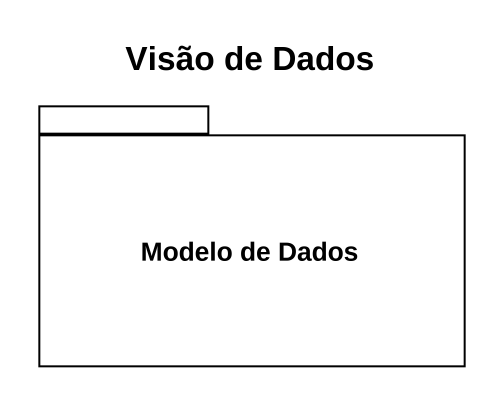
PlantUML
@startuml
title Visão de Dados
package "Modelo de Dados" as Modelo_de_Dados {
}
@enduml
